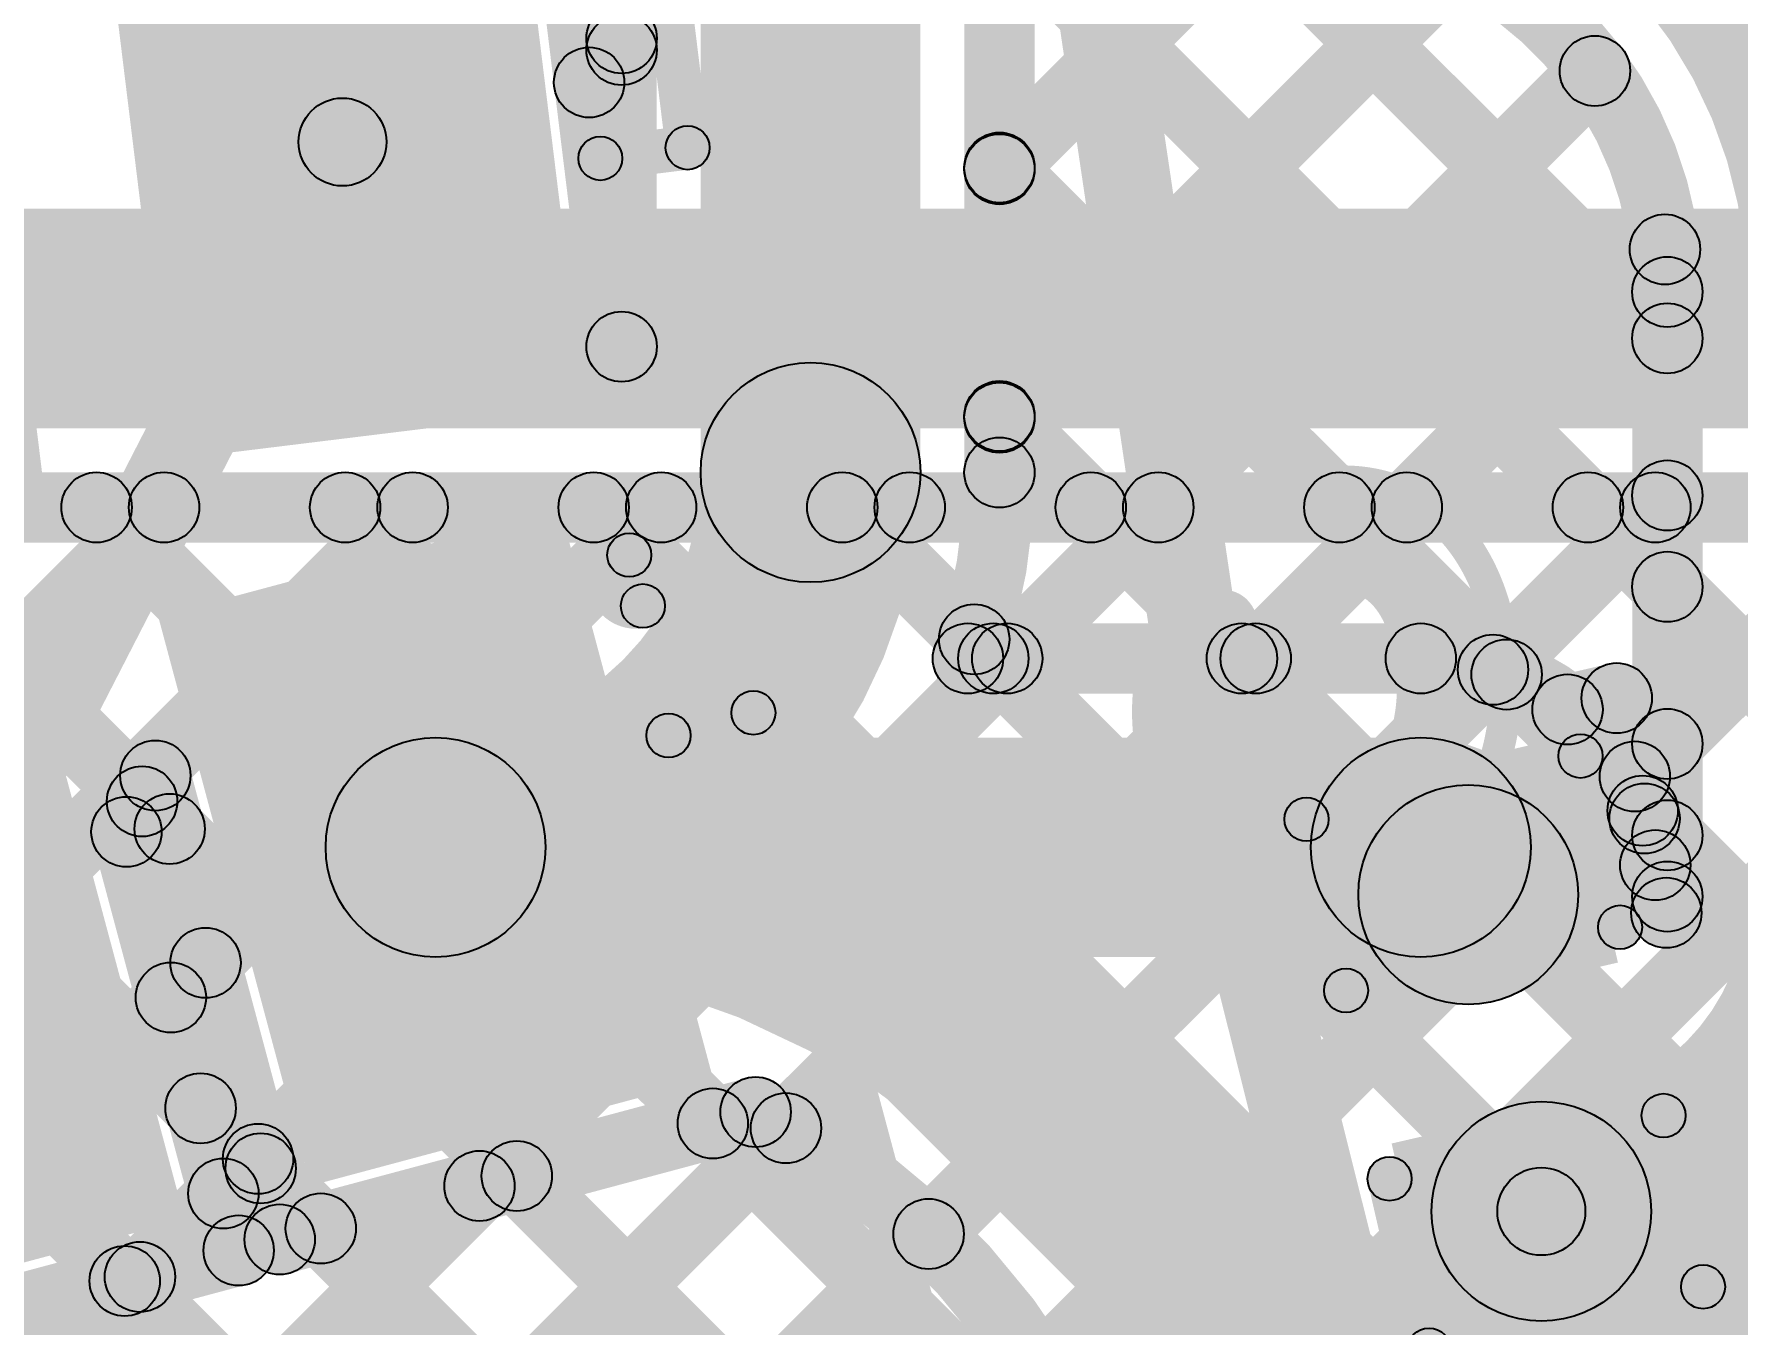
# Model space of a CAD drawing. Header units: millimetres. Extents: x -2.17 to 2.17, y -2.17 to 2.17.
# Drawn here: x -1.7474 to -1.5535, y -0.3766 to -0.2296 of the extents above; entities that cross this region are included whole.
import ezdxf

# ---------------------------------------------------------------- set-up
doc = ezdxf.new("R2010")
doc.units = ezdxf.units.MM
doc.header["$MEASUREMENT"] = 0
for name, color, linetype in [('BottomLayer', 5, 'Continuous'), ('Mechanical2', 216, 'Continuous'), ('TopLayer', 1, 'Continuous'), ('TopOverlay', 2, 'Continuous'), ('TopPaste', 8, 'Continuous'), ('TopSolder', 216, 'Continuous')]:
    doc.layers.add(name, color=color, linetype=linetype)

# ---------------------------------------------------------------- blocks, each defined once
blk = doc.blocks.new('WS2812B_M____11')
at = {"layer": 'TopLayer'}
for points in [[(-0.09409465, 0.05078755), (-0.03503955, 0.05078755), (-0.03503955, 0.01141745), (-0.09409465, 0.01141745)], [(-0.09409435, -0.01141725), (-0.03503925, -0.01141725), (-0.03503925, -0.05078735), (-0.09409435, -0.05078735)]]:
    blk.add_hatch(color=1, dxfattribs=at).paths.add_polyline_path(points)
at = {"layer": 'TopOverlay'}
h = blk.add_hatch(color=2, dxfattribs=at)
edge = h.paths.add_edge_path()
edge.add_arc((-0.0700001, 0.0699999), 0.0025, 0, 360)
h = blk.add_hatch(color=2, dxfattribs=at)
edge = h.paths.add_edge_path()
edge.add_arc((-0.0700001, 0.0699999), 0.0025, 0, 360)
for points in [[(-0.07000009642857143, 0.06749990000000256), (-0.07000010357142857, 0.07249989999999745), (0.06999989642857143, 0.07250009999999744), (0.06999990357142857, 0.06750010000000255)], [(-0.0675001, 0.0599999), (-0.0725001, 0.0599999), (-0.0725001, 0.0699999), (-0.0675001, 0.0699999)]]:
    blk.add_hatch(color=2, dxfattribs=at).paths.add_polyline_path(points)
h = blk.add_hatch(color=2, dxfattribs=at)
edge = h.paths.add_edge_path()
edge.add_arc((-0.0910001, 0.0609999), 0.0025, 0, 360)
h = blk.add_hatch(color=2, dxfattribs=at)
edge = h.paths.add_edge_path()
edge.add_arc((-0.0850001, 0.0609999), 0.0025, 0, 360)
h = blk.add_hatch(color=2, dxfattribs=at)
edge = h.paths.add_edge_path()
edge.add_arc((-0.0700001, 0.0599999), 0.0025, 0, 360)
at = {"layer": 'TopPaste'}
for points in [[(-0.09409465, 0.05078755), (-0.03503955, 0.05078755), (-0.03503955, 0.01141745), (-0.09409465, 0.01141745)], [(-0.09409435, -0.01141725), (-0.03503925, -0.01141725), (-0.03503925, -0.05078735), (-0.09409435, -0.05078735)]]:
    blk.add_hatch(color=8, dxfattribs=at).paths.add_polyline_path(points)
at = {"layer": 'TopSolder'}
for points in [[(-0.09809465, 0.05478755), (-0.03103955, 0.05478755), (-0.03103955, 0.00741745), (-0.09809465, 0.00741745)], [(-0.09809435, -0.00741725), (-0.03103925, -0.00741725), (-0.03103925, -0.05478735), (-0.09809435, -0.05478735)]]:
    blk.add_hatch(color=216, dxfattribs=at).paths.add_polyline_path(points)
at = {"layer": 'TopOverlay', "const_width": 0.005}
blk.add_lwpolyline([(-0.0850001, 0.0609999, 1), (-0.0910001, 0.0609999, 1)], format="xyb", close=True, dxfattribs=at)
at = {"layer": 'TopOverlay'}
for centre in [(-0.0700001, 0.0699999), (-0.0700001, 0.0699999), (-0.0910001, 0.0609999), (-0.0850001, 0.0609999), (-0.0700001, 0.0599999)]:
    blk.add_circle(centre, 0.0025, dxfattribs=at)
blk = doc.blocks.new('WS2812B_M____127')
at = {"layer": 'TopLayer'}
blk.add_hatch(color=1, dxfattribs=at).paths.add_polyline_path([(0.03503955, 0.05078745), (0.09409465, 0.05078745), (0.09409465, 0.01141735), (0.03503955, 0.01141735)])
at = {"layer": 'TopOverlay'}
for points in [[(-0.07, 0.0675), (-0.07, 0.0725), (0.07, 0.0725), (0.07, 0.0675)], [(0.0724997999995, 0.05999995000000001), (0.0674998000005, 0.06000004999999999), (0.06750000000050001, 0.07000005), (0.07249999999949999, 0.06999995)]]:
    blk.add_hatch(color=2, dxfattribs=at).paths.add_polyline_path(points)
h = blk.add_hatch(color=2, dxfattribs=at)
edge = h.paths.add_edge_path()
edge.add_arc((0.07, 0.07), 0.0025, 0, 360)
h = blk.add_hatch(color=2, dxfattribs=at)
edge = h.paths.add_edge_path()
edge.add_arc((0.07, 0.07), 0.0025, 0, 360)
h = blk.add_hatch(color=2, dxfattribs=at)
edge = h.paths.add_edge_path()
edge.add_arc((0.0699998, 0.06), 0.0025, 0, 360)
at = {"layer": 'TopPaste'}
blk.add_hatch(color=8, dxfattribs=at).paths.add_polyline_path([(0.03503955, 0.05078745), (0.09409465, 0.05078745), (0.09409465, 0.01141735), (0.03503955, 0.01141735)])
at = {"layer": 'TopSolder'}
for points in [[(0.03103955, 0.05478745), (0.09809465, 0.05478745), (0.09809465, 0.00741735), (0.03103955, 0.00741735)], [(0.03103945, -0.00741715), (0.09809455, -0.00741715), (0.09809455, -0.05478725), (0.03103945, -0.05478725)]]:
    blk.add_hatch(color=216, dxfattribs=at).paths.add_polyline_path(points)
at = {"layer": 'TopOverlay'}
for centre in [(0.07, 0.07), (0.07, 0.07), (0.0699998, 0.06)]:
    blk.add_circle(centre, 0.0025, dxfattribs=at)
blk = doc.blocks.new('C__0402_303')
at = {"layer": 'TopLayer'}
for points in [[(-0.0274999, -0.0125), (-0.0274999, 0.0125), (-0.009499899999999999, 0.0125), (-0.009499900000000002, -0.0125)], [(0.009499899999999999, -0.0125), (0.009499900000000002, 0.0125), (0.0274999, 0.0125), (0.0274999, -0.0125)]]:
    blk.add_hatch(color=1, dxfattribs=at).paths.add_polyline_path(points)
at = {"layer": 'TopOverlay'}
h = blk.add_hatch(color=2, dxfattribs=at)
edge = h.paths.add_edge_path()
edge.add_arc((-0.031, 0.016), 0.0025, 0, 360)
h = blk.add_hatch(color=2, dxfattribs=at)
edge = h.paths.add_edge_path()
edge.add_arc((-0.031, 0.016), 0.0025, 0, 360)
for points in [[(-0.011, 0.0185), (-0.011, 0.0135), (-0.031, 0.0135), (-0.031, 0.0185)], [(0.0309999, 0.0185), (0.0309999, 0.0135), (0.011, 0.0135), (0.011, 0.0185)], [(-0.0334999999999878, 0.0159999921875), (-0.02850000000001221, 0.0160000078125), (-0.02849990000001221, -0.0159999921875), (-0.03349989999998779, -0.0160000078125)], [(0.02849990000001221, 0.0159999921875), (0.03349989999998779, 0.0160000078125), (0.0334999999999878, -0.0159999921875), (0.02850000000001221, -0.0160000078125)], [(-0.011, -0.0135), (-0.011, -0.0185), (-0.0309999, -0.0185), (-0.0309999, -0.0135)], [(0.031, -0.0135), (0.031, -0.0185), (0.011, -0.0185), (0.011, -0.0135)]]:
    blk.add_hatch(color=2, dxfattribs=at).paths.add_polyline_path(points)
h = blk.add_hatch(color=2, dxfattribs=at)
edge = h.paths.add_edge_path()
edge.add_arc((-0.011, 0.016), 0.0025, 0, 360)
h = blk.add_hatch(color=2, dxfattribs=at)
edge = h.paths.add_edge_path()
edge.add_arc((0.011, 0.016), 0.0025, 0, 360)
h = blk.add_hatch(color=2, dxfattribs=at)
edge = h.paths.add_edge_path()
edge.add_arc((0.0309999, 0.016), 0.0025, 0, 360)
h = blk.add_hatch(color=2, dxfattribs=at)
edge = h.paths.add_edge_path()
edge.add_arc((0.0309999, 0.016), 0.0025, 0, 360)
h = blk.add_hatch(color=2, dxfattribs=at)
edge = h.paths.add_edge_path()
edge.add_arc((-0.0309999, -0.016), 0.0025, 0, 360)
h = blk.add_hatch(color=2, dxfattribs=at)
edge = h.paths.add_edge_path()
edge.add_arc((-0.0309999, -0.016), 0.0025, 0, 360)
h = blk.add_hatch(color=2, dxfattribs=at)
edge = h.paths.add_edge_path()
edge.add_arc((-0.011, -0.016), 0.0025, 0, 360)
h = blk.add_hatch(color=2, dxfattribs=at)
edge = h.paths.add_edge_path()
edge.add_arc((0.011, -0.016), 0.0025, 0, 360)
h = blk.add_hatch(color=2, dxfattribs=at)
edge = h.paths.add_edge_path()
edge.add_arc((0.031, -0.016), 0.0025, 0, 360)
h = blk.add_hatch(color=2, dxfattribs=at)
edge = h.paths.add_edge_path()
edge.add_arc((0.031, -0.016), 0.0025, 0, 360)
at = {"layer": 'TopPaste'}
for points in [[(-0.0274999, -0.0125), (-0.0274999, 0.0125), (-0.009499899999999999, 0.0125), (-0.009499900000000002, -0.0125)], [(0.009499899999999999, -0.0125), (0.009499900000000002, 0.0125), (0.0274999, 0.0125), (0.0274999, -0.0125)]]:
    blk.add_hatch(color=8, dxfattribs=at).paths.add_polyline_path(points)
at = {"layer": 'TopSolder'}
for points in [[(-0.0298621, -0.0148622), (-0.0298621, 0.0148622), (-0.007137699999999999, 0.0148622), (-0.007137700000000001, -0.0148622)], [(0.007137699999999999, -0.0148622), (0.007137700000000001, 0.0148622), (0.0298621, 0.0148622), (0.0298621, -0.0148622)]]:
    blk.add_hatch(color=216, dxfattribs=at).paths.add_polyline_path(points)
at = {"layer": 'TopOverlay'}
for centre in [(-0.031, 0.016), (-0.031, 0.016), (-0.011, 0.016), (0.011, 0.016), (0.0309999, 0.016), (0.0309999, 0.016), (-0.0309999, -0.016), (-0.0309999, -0.016), (-0.011, -0.016), (0.011, -0.016), (0.031, -0.016), (0.031, -0.016)]:
    blk.add_circle(centre, 0.0025, dxfattribs=at)

msp = doc.modelspace()

# ---------------------------------------------------------------- hatches: boundary and pattern name
at = {"layer": 'BottomLayer'}
for points in [[(-2.072, -0.2745), (-2.072, -0.2495), (-0.707, -0.2495), (-0.707, -0.2745)], [(-2.0214531, -0.2875), (-2.0214531, -0.2795), (-1.0275, -0.2795), (-1.0275, -0.2875)], [(-1.974500772875254, -0.5310913271247462), (-1.980157627124746, -0.5254344728752539), (-1.735394727124746, -0.2806715728752538), (-1.729737872875254, -0.2863284271247462)], [(-1.967228972875254, -0.5521038271247461), (-1.972885827124746, -0.5464469728752539), (-1.707110427124746, -0.2806715728752538), (-1.701453572875254, -0.2863284271247462)], [(-1.959941372875254, -0.5731005271247461), (-1.965598227124746, -0.5674436728752539), (-1.678826127124746, -0.2806715728752538), (-1.673169272875254, -0.2863284271247462)], [(-1.952653872875254, -0.5940973271247462), (-1.958310727124746, -0.5884404728752538), (-1.650541827124746, -0.2806715728752538), (-1.644884972875254, -0.2863284271247462)], [(-1.945366272875254, -0.6150940271247461), (-1.951023127124746, -0.6094371728752539), (-1.622257527124746, -0.2806715728752538), (-1.616600672875254, -0.2863284271247462)], [(-1.938078772875254, -0.6360908271247462), (-1.943735627124746, -0.6304339728752538), (-1.593973227124746, -0.2806715728752538), (-1.588316372875254, -0.2863284271247462)], [(-1.930791272875254, -0.6570876271247461), (-1.936448127124746, -0.6514307728752539), (-1.565688927124746, -0.2806715728752538), (-1.560032072875254, -0.2863284271247462)], [(-1.923503672875254, -0.6780843271247461), (-1.929160527124746, -0.6724274728752538), (-1.537404627124746, -0.2806715728752538), (-1.531747772875254, -0.2863284271247462)], [(-1.916216172875254, -0.6990811271247461), (-1.921873027124746, -0.6934242728752539), (-1.509120327124746, -0.2806715728752538), (-1.503463472875254, -0.2863284271247462)], [(-1.908928672875254, -0.7200779271247462), (-1.914585527124746, -0.7144210728752538), (-1.480836027124746, -0.2806715728752538), (-1.475179172875254, -0.2863284271247462)], [(-1.827925427124746, -0.2863284271247462), (-1.822268572875254, -0.2806715728752538), (-1.245671572875254, -0.8572685728752538), (-1.251328427124746, -0.8629254271247462)], [(-1.799641127124746, -0.2863284271247462), (-1.793984272875254, -0.2806715728752538), (-1.245671572875254, -0.8289842728752539), (-1.251328427124746, -0.8346411271247461)], [(-1.771356827124746, -0.2863284271247462), (-1.765699972875254, -0.2806715728752538), (-1.245671572875254, -0.8006999728752539), (-1.251328427124746, -0.8063568271247461)], [(-1.743072527124746, -0.2863284271247462), (-1.737415672875254, -0.2806715728752538), (-1.245671572875254, -0.7724156728752538), (-1.251328427124746, -0.7780725271247462)], [(-1.714788227124746, -0.2863284271247462), (-1.709131372875254, -0.2806715728752538), (-1.245671572875254, -0.7441313728752539), (-1.251328427124746, -0.7497882271247461)], [(-1.686503927124746, -0.2863284271247462), (-1.680847072875254, -0.2806715728752538), (-1.245671572875254, -0.7158470728752538), (-1.251328427124746, -0.7215039271247461)], [(-1.658219627124746, -0.2863284271247462), (-1.652562772875254, -0.2806715728752538), (-1.245671572875254, -0.6875627728752538), (-1.251328427124746, -0.6932196271247462)], [(-1.629935327124746, -0.2863284271247462), (-1.624278472875254, -0.2806715728752538), (-1.245671572875254, -0.6592784728752539), (-1.251328427124746, -0.6649353271247461)], [(-1.601651027124746, -0.2863284271247462), (-1.595994172875254, -0.2806715728752538), (-1.245671572875254, -0.6309941728752538), (-1.251328427124746, -0.6366510271247462)], [(-1.573366727124746, -0.2863284271247462), (-1.567709872875254, -0.2806715728752538), (-1.245671572875254, -0.6027098728752539), (-1.251328427124746, -0.6083667271247462)]]:
    msp.add_hatch(color=5, dxfattribs=at).paths.add_polyline_path(points)
h = msp.add_hatch(color=5, dxfattribs=at)
edge = h.paths.add_edge_path()
edge.add_arc((-1.7402441, -0.2835), 0.004, 0, 360)
h = msp.add_hatch(color=5, dxfattribs=at)
edge = h.paths.add_edge_path()
edge.add_arc((-1.7325663, -0.2835), 0.004, 0, 360)
h = msp.add_hatch(color=5, dxfattribs=at)
edge = h.paths.add_edge_path()
edge.add_arc((-1.7119598, -0.2835), 0.004, 0, 360)
h = msp.add_hatch(color=5, dxfattribs=at)
edge = h.paths.add_edge_path()
edge.add_arc((-1.704282, -0.2835), 0.004, 0, 360)
h = msp.add_hatch(color=5, dxfattribs=at)
edge = h.paths.add_edge_path()
edge.add_arc((-1.6836755, -0.2835), 0.004, 0, 360)
h = msp.add_hatch(color=5, dxfattribs=at)
edge = h.paths.add_edge_path()
edge.add_arc((-1.6759977, -0.2835), 0.004, 0, 360)
h = msp.add_hatch(color=5, dxfattribs=at)
edge = h.paths.add_edge_path()
edge.add_arc((-1.6553912, -0.2835), 0.004, 0, 360)
h = msp.add_hatch(color=5, dxfattribs=at)
edge = h.paths.add_edge_path()
edge.add_arc((-1.6477134, -0.2835), 0.004, 0, 360)
h = msp.add_hatch(color=5, dxfattribs=at)
edge = h.paths.add_edge_path()
edge.add_arc((-1.6271069, -0.2835), 0.004, 0, 360)
h = msp.add_hatch(color=5, dxfattribs=at)
edge = h.paths.add_edge_path()
edge.add_arc((-1.6194291, -0.2835), 0.004, 0, 360)
h = msp.add_hatch(color=5, dxfattribs=at)
edge = h.paths.add_edge_path()
edge.add_arc((-1.5988226, -0.2835), 0.004, 0, 360)
h = msp.add_hatch(color=5, dxfattribs=at)
edge = h.paths.add_edge_path()
edge.add_arc((-1.5911448, -0.2835), 0.004, 0, 360)
h = msp.add_hatch(color=5, dxfattribs=at)
edge = h.paths.add_edge_path()
edge.add_arc((-1.5705383, -0.2835), 0.004, 0, 360)
h = msp.add_hatch(color=5, dxfattribs=at)
edge = h.paths.add_edge_path()
edge.add_arc((-1.5628605, -0.2835), 0.004, 0, 360)
at = {"layer": 'TopLayer'}
for points in [[(-1.6765, -0.2652003), (-1.6845, -0.2652003), (-1.6845, -0.1827324), (-1.6765, -0.1827324)], [(-1.6465, -0.2795251), (-1.6715, -0.2795251), (-1.6715, -0.1827324), (-1.6465, -0.1827324)], [(-1.6335, -0.2795251), (-1.6415, -0.2795251), (-1.6415, -0.1827324), (-1.6335, -0.1827324)], [(-1.69245488509355, -0.2006570734074287), (-1.68451451490645, -0.1996821265925713), (-1.67652981490645, -0.2647128265925713), (-1.68447018509355, -0.2656877734074287)], [(-1.640328427124746, -0.2193665271247462), (-1.634671572875254, -0.2137096728752538), (-1.558671572875254, -0.2897096728752538), (-1.564328427124746, -0.2953665271247462)], [(-1.634671572875254, -0.2478307271247462), (-1.640328427124746, -0.2421738728752538), (-1.614401227124746, -0.2162466728752538), (-1.608744372875254, -0.2219035271247462)], [(-1.610042327124746, -0.2213683271247462), (-1.604385472875254, -0.2157114728752538), (-1.558671572875254, -0.2614253728752538), (-1.564328427124746, -0.2670822271247462)], [(-1.634671572875254, -0.2761150271247462), (-1.640328427124746, -0.2704581728752538), (-1.587941627124746, -0.2180713728752538), (-1.582284772875254, -0.2237282271247462)], [(-1.688240427124746, -0.2280231271247462), (-1.682583572875254, -0.2223662728752538), (-1.677671572875254, -0.2272782728752538), (-1.683328427124746, -0.2329351271247462)], [(-1.681364172875254, -0.2379547271247462), (-1.687021027124746, -0.2322978728752538), (-1.683328427124746, -0.2286052728752538), (-1.677671572875254, -0.2342621271247462)], [(-1.633794272875254, -0.3035220271247462), (-1.639451127124746, -0.2978651728752538), (-1.572573527124746, -0.2309875728752538), (-1.566916672875254, -0.2366444271247462)], [(-1.757305699533252, -0.340577496109262), (-1.766201500466748, -0.336009703890738), (-1.716708600466748, -0.239622003890738), (-1.707812799533252, -0.244189796109262)], [(-1.640328427124746, -0.2476508271247462), (-1.634671572875254, -0.2419939728752538), (-1.576968172875254, -0.2996973728752538), (-1.582625027124746, -0.3053542271247462)], [(-1.605509972875254, -0.3035220271247462), (-1.611166827124746, -0.2978651728752538), (-1.564605027124746, -0.2513033728752538), (-1.558948172875254, -0.2569602271247462)], [(-1.5575, -0.3277978), (-1.5655, -0.3277978), (-1.5655, -0.2589726), (-1.5575, -0.2589726)], [(-1.640328427124746, -0.2759351271247462), (-1.634671572875254, -0.2702782728752538), (-1.607084672875254, -0.2978651728752538), (-1.612741527124746, -0.3035220271247462)], [(-1.578510772875254, -0.3048071271247462), (-1.584167627124746, -0.2991502728752538), (-1.564328427124746, -0.2793110728752538), (-1.558671572875254, -0.2849679271247462)], [(-1.643203127124746, -0.3013447271247462), (-1.637546272875254, -0.2956878728752538), (-1.635368972875254, -0.2978651728752538), (-1.641025827124746, -0.3035220271247462)], [(-1.6410922, -0.3046936), (-1.6410922, -0.2966936), (-1.5895528, -0.2966936), (-1.5895528, -0.3046936)], [(-1.571959995871146, -0.3103995802795776), (-1.573759604128854, -0.3026046197204224), (-1.568161604128854, -0.3013122197204223), (-1.566361995871146, -0.3091071802795777)], [(-1.571159276567395, -0.3061095202079362), (-1.563364323432606, -0.3043098797920638), (-1.560200423432605, -0.3180139797920638), (-1.567995376567394, -0.3198136202079362)], [(-1.562374672875254, -0.3169553271247462), (-1.568031527124746, -0.3112984728752538), (-1.564328427124746, -0.3075953728752538), (-1.558671572875254, -0.3132522271247462)], [(-1.7016685, -0.3346936), (-1.7016685, -0.3096936), (-1.5895528, -0.3096936), (-1.5895528, -0.3346936)], [(-1.733284874575421, -0.3222569070501728), (-1.740401525424579, -0.3186026929498272), (-1.73711272542458, -0.3121976929498271), (-1.72999607457542, -0.3158519070501729)], [(-1.737418102100835, -0.3150600806749864), (-1.729690697899165, -0.3129895193250136), (-1.715540797899165, -0.3657974193250136), (-1.723268202100835, -0.3678679806749863)], [(-1.737892227124746, -0.3197928271247462), (-1.732235372875254, -0.3141359728752538), (-1.729097472875254, -0.3172738728752538), (-1.734754327124746, -0.3229307271247462)], [(-1.567133227124746, -0.3208460271247462), (-1.561476372875254, -0.3151891728752538), (-1.558671572875254, -0.3179939728752538), (-1.564328427124746, -0.3236508271247462)], [(-1.740706902453755, -0.3214650793578767), (-1.732979497546245, -0.3193945206421233), (-1.720210497546245, -0.3670489206421233), (-1.727937902453755, -0.3691194793578767)], [(-1.566770476423496, -0.3251193208312164), (-1.558975523576504, -0.3233196791687836), (-1.557722323576504, -0.3287477791687836), (-1.565517276423496, -0.3305474208312164)], [(-1.728960772875254, -0.3421199271247462), (-1.734617627124746, -0.3364630728752538), (-1.730670327124746, -0.3325157728752538), (-1.725013472875254, -0.3381726271247462)], [(-1.718369226972333, -0.37069640414993), (-1.720439773027667, -0.36296899585007), (-1.666285673027667, -0.34845849585007), (-1.664215126972333, -0.35618590414993)], [(-1.731238527124746, -0.3547308271247462), (-1.725581672875254, -0.3490739728752538), (-1.718744672875254, -0.3559109728752538), (-1.724401527124746, -0.3615678271247462)], [(-1.672946027124746, -0.3564547271247462), (-1.667289172875254, -0.3507978728752538), (-1.621895072875254, -0.3961919728752538), (-1.627551927124746, -0.4018488271247462)], [(-1.721784272875254, -0.4197963271247461), (-1.727441127124746, -0.4141394728752538), (-1.664631327124746, -0.3513296728752538), (-1.658974472875254, -0.3569865271247462)], [(-1.722983572875254, -0.3644270271247462), (-1.728640427124746, -0.3587701728752538), (-1.724693127124746, -0.3548228728752538), (-1.719036272875254, -0.3604797271247462)], [(-1.760421372875254, -0.4301491271247461), (-1.766078227124746, -0.4244922728752539), (-1.699498627124746, -0.3579126728752538), (-1.693841772875254, -0.3635695271247462)], [(-1.695253127124746, -0.3624319271247462), (-1.689596272875254, -0.3567750728752538), (-1.617671572875254, -0.4286997728752538), (-1.623328427124746, -0.4343566271247462)], [(-1.58071024817949, -0.3647609645602527), (-1.57096655182051, -0.3625114354397473), (-1.56669245182051, -0.3810244354397473), (-1.57643614817949, -0.3832739645602527)], [(-1.778454324579284, -0.3867964035087155), (-1.780524875420716, -0.3790689964912845), (-1.725109475420716, -0.3642204964912845), (-1.723038924579284, -0.3719479035087155)], [(-1.717560227124746, -0.3684091271247462), (-1.711903372875254, -0.3627522728752538), (-1.669381372875254, -0.4052742728752538), (-1.675038227124746, -0.4109311271247462)], [(-1.690217972875254, -0.4165143271247462), (-1.695874827124746, -0.4108574728752538), (-1.648393427124746, -0.3633760728752538), (-1.642736572875254, -0.3690329271247462)], [(-1.777296172875254, -0.4187396271247462), (-1.782953027124746, -0.4130827728752538), (-1.738136027124746, -0.3682657728752538), (-1.732479172875254, -0.3739226271247462)], [(-1.739867227124746, -0.3743864271247462), (-1.734210372875254, -0.3687295728752538), (-1.691688472875254, -0.4112514728752538), (-1.697345327124746, -0.4169083271247462)]]:
    msp.add_hatch(color=1, dxfattribs=at).paths.add_polyline_path(points)
h = msp.add_hatch(color=1, dxfattribs=at)
edge = h.paths.add_edge_path()
edge.add_arc((-1.6805, -0.2301067), 0.004, 0, 360)
h = msp.add_hatch(color=1, dxfattribs=at)
edge = h.paths.add_edge_path()
edge.add_arc((-1.6805, -0.2314337), 0.004, 0, 360)
h = msp.add_hatch(color=1, dxfattribs=at)
edge = h.paths.add_edge_path()
edge.add_arc((-1.5697451, -0.233816), 0.004, 0, 360)
h = msp.add_hatch(color=1, dxfattribs=at)
edge = h.paths.add_edge_path()
edge.add_arc((-1.6841926, -0.2351263), 0.004, 0, 360)
h = msp.add_hatch(color=1, dxfattribs=at)
edge = h.paths.add_edge_path()
edge.add_arc((-1.7122607, -0.2419059), 0.005, 0, 360)
h = msp.add_hatch(color=1, dxfattribs=at)
edge = h.paths.add_edge_path()
edge.add_arc((-1.6375, -0.2448224), 0.004, 0, 360)
h = msp.add_hatch(color=1, dxfattribs=at)
edge = h.paths.add_edge_path()
edge.add_arc((-1.6375, -0.2450023), 0.004, 0, 360)
h = msp.add_hatch(color=1, dxfattribs=at)
edge = h.paths.add_edge_path()
edge.add_arc((-1.5617766, -0.2541318), 0.004, 0, 360)
h = msp.add_hatch(color=1, dxfattribs=at)
edge = h.paths.add_edge_path()
edge.add_arc((-1.5615, -0.2589726), 0.004, 0, 360)
h = msp.add_hatch(color=1, dxfattribs=at)
edge = h.paths.add_edge_path()
edge.add_arc((-1.5615, -0.2589726), 0.004, 0, 360)
h = msp.add_hatch(color=1, dxfattribs=at)
edge = h.paths.add_edge_path()
edge.add_arc((-1.6805, -0.2652003), 0.004, 0, 360)
h = msp.add_hatch(color=1, dxfattribs=at)
edge = h.paths.add_edge_path()
edge.add_arc((-1.6805, -0.2652003), 0.004, 0, 360)
h = msp.add_hatch(color=1, dxfattribs=at)
edge = h.paths.add_edge_path()
edge.add_arc((-1.5615, -0.2642538), 0.004, 0, 360)
h = msp.add_hatch(color=1, dxfattribs=at)
edge = h.paths.add_edge_path()
edge.add_arc((-1.659, -0.2795251), 0.0125, 0, 360)
h = msp.add_hatch(color=1, dxfattribs=at)
edge = h.paths.add_edge_path()
edge.add_arc((-1.659, -0.2795251), 0.0125, 0, 360)
h = msp.add_hatch(color=1, dxfattribs=at)
edge = h.paths.add_edge_path()
edge.add_arc((-1.6375, -0.2731067), 0.004, 0, 360)
h = msp.add_hatch(color=1, dxfattribs=at)
edge = h.paths.add_edge_path()
edge.add_arc((-1.6375, -0.2732866), 0.004, 0, 360)
h = msp.add_hatch(color=1, dxfattribs=at)
edge = h.paths.add_edge_path()
edge.add_arc((-1.6375, -0.2795251), 0.004, 0, 360)
h = msp.add_hatch(color=1, dxfattribs=at)
edge = h.paths.add_edge_path()
edge.add_arc((-1.6375, -0.2795251), 0.004, 0, 360)
h = msp.add_hatch(color=1, dxfattribs=at)
edge = h.paths.add_edge_path()
edge.add_arc((-1.5615, -0.2821395), 0.004, 0, 360)
h = msp.add_hatch(color=1, dxfattribs=at)
edge = h.paths.add_edge_path()
edge.add_arc((-1.5615, -0.2925381), 0.004, 0, 360)
h = msp.add_hatch(color=1, dxfattribs=at)
edge = h.paths.add_edge_path()
edge.add_arc((-1.6403747, -0.2985163), 0.004, 0, 360)
h = msp.add_hatch(color=1, dxfattribs=at)
edge = h.paths.add_edge_path()
edge.add_arc((-1.6410922, -0.3006936), 0.004, 0, 360)
h = msp.add_hatch(color=1, dxfattribs=at)
edge = h.paths.add_edge_path()
edge.add_arc((-1.6410922, -0.3006936), 0.004, 0, 360)
h = msp.add_hatch(color=1, dxfattribs=at)
edge = h.paths.add_edge_path()
edge.add_arc((-1.6381974, -0.3006936), 0.004, 0, 360)
h = msp.add_hatch(color=1, dxfattribs=at)
edge = h.paths.add_edge_path()
edge.add_arc((-1.6366227, -0.3006936), 0.004, 0, 360)
h = msp.add_hatch(color=1, dxfattribs=at)
edge = h.paths.add_edge_path()
edge.add_arc((-1.6099131, -0.3006936), 0.004, 0, 360)
h = msp.add_hatch(color=1, dxfattribs=at)
edge = h.paths.add_edge_path()
edge.add_arc((-1.6083384, -0.3006936), 0.004, 0, 360)
h = msp.add_hatch(color=1, dxfattribs=at)
edge = h.paths.add_edge_path()
edge.add_arc((-1.5895528, -0.3006936), 0.004, 0, 360)
h = msp.add_hatch(color=1, dxfattribs=at)
edge = h.paths.add_edge_path()
edge.add_arc((-1.5895528, -0.3006936), 0.004, 0, 360)
h = msp.add_hatch(color=1, dxfattribs=at)
edge = h.paths.add_edge_path()
edge.add_arc((-1.5813392, -0.3019787), 0.004, 0, 360)
h = msp.add_hatch(color=1, dxfattribs=at)
edge = h.paths.add_edge_path()
edge.add_arc((-1.5797966, -0.3025258), 0.004, 0, 360)
h = msp.add_hatch(color=1, dxfattribs=at)
edge = h.paths.add_edge_path()
edge.add_arc((-1.5672618, -0.3052097), 0.004, 0, 360)
h = msp.add_hatch(color=1, dxfattribs=at)
edge = h.paths.add_edge_path()
edge.add_arc((-1.5672618, -0.3052097), 0.004, 0, 360)
h = msp.add_hatch(color=1, dxfattribs=at)
edge = h.paths.add_edge_path()
edge.add_arc((-1.5728598, -0.3065021), 0.004, 0, 360)
h = msp.add_hatch(color=1, dxfattribs=at)
edge = h.paths.add_edge_path()
edge.add_arc((-1.5728598, -0.3065021), 0.004, 0, 360)
h = msp.add_hatch(color=1, dxfattribs=at)
edge = h.paths.add_edge_path()
edge.add_arc((-1.5615, -0.3104238), 0.004, 0, 360)
h = msp.add_hatch(color=1, dxfattribs=at)
edge = h.paths.add_edge_path()
edge.add_arc((-1.7335544, -0.3140248), 0.004, 0, 360)
h = msp.add_hatch(color=1, dxfattribs=at)
edge = h.paths.add_edge_path()
edge.add_arc((-1.7335544, -0.3140248), 0.004, 0, 360)
h = msp.add_hatch(color=1, dxfattribs=at)
edge = h.paths.add_edge_path()
edge.add_arc((-1.7016685, -0.3221936), 0.0125, 0, 360)
h = msp.add_hatch(color=1, dxfattribs=at)
edge = h.paths.add_edge_path()
edge.add_arc((-1.7016685, -0.3221936), 0.0125, 0, 360)
h = msp.add_hatch(color=1, dxfattribs=at)
edge = h.paths.add_edge_path()
edge.add_arc((-1.7016685, -0.3221936), 0.0125, 0, 360)
h = msp.add_hatch(color=1, dxfattribs=at)
edge = h.paths.add_edge_path()
edge.add_arc((-1.5895528, -0.3221936), 0.0125, 0, 360)
h = msp.add_hatch(color=1, dxfattribs=at)
edge = h.paths.add_edge_path()
edge.add_arc((-1.5895528, -0.3221936), 0.0125, 0, 360)
h = msp.add_hatch(color=1, dxfattribs=at)
edge = h.paths.add_edge_path()
edge.add_arc((-1.5652031, -0.3141269), 0.004, 0, 360)
h = msp.add_hatch(color=1, dxfattribs=at)
edge = h.paths.add_edge_path()
edge.add_arc((-1.7350638, -0.3169644), 0.004, 0, 360)
h = msp.add_hatch(color=1, dxfattribs=at)
edge = h.paths.add_edge_path()
edge.add_arc((-1.5643048, -0.3180176), 0.004, 0, 360)
h = msp.add_hatch(color=1, dxfattribs=at)
edge = h.paths.add_edge_path()
edge.add_arc((-1.5841616, -0.3275848), 0.0125, 0, 360)
h = msp.add_hatch(color=1, dxfattribs=at)
edge = h.paths.add_edge_path()
edge.add_arc((-1.5640979, -0.3189138), 0.004, 0, 360)
h = msp.add_hatch(color=1, dxfattribs=at)
edge = h.paths.add_edge_path()
edge.add_arc((-1.5640979, -0.3189138), 0.004, 0, 360)
h = msp.add_hatch(color=1, dxfattribs=at)
edge = h.paths.add_edge_path()
edge.add_arc((-1.7368432, -0.3204298), 0.004, 0, 360)
h = msp.add_hatch(color=1, dxfattribs=at)
edge = h.paths.add_edge_path()
edge.add_arc((-1.7368432, -0.3204298), 0.004, 0, 360)
h = msp.add_hatch(color=1, dxfattribs=at)
edge = h.paths.add_edge_path()
edge.add_arc((-1.7319259, -0.3201023), 0.004, 0, 360)
h = msp.add_hatch(color=1, dxfattribs=at)
edge = h.paths.add_edge_path()
edge.add_arc((-1.5615, -0.3208224), 0.004, 0, 360)
h = msp.add_hatch(color=1, dxfattribs=at)
edge = h.paths.add_edge_path()
edge.add_arc((-1.562873, -0.3242195), 0.004, 0, 360)
h = msp.add_hatch(color=1, dxfattribs=at)
edge = h.paths.add_edge_path()
edge.add_arc((-1.562873, -0.3242195), 0.004, 0, 360)
h = msp.add_hatch(color=1, dxfattribs=at)
edge = h.paths.add_edge_path()
edge.add_arc((-1.5616198, -0.3296476), 0.004, 0, 360)
h = msp.add_hatch(color=1, dxfattribs=at)
edge = h.paths.add_edge_path()
edge.add_arc((-1.5615, -0.3277978), 0.004, 0, 360)
h = msp.add_hatch(color=1, dxfattribs=at)
edge = h.paths.add_edge_path()
edge.add_arc((-1.7278419, -0.3353442), 0.004, 0, 360)
h = msp.add_hatch(color=1, dxfattribs=at)
edge = h.paths.add_edge_path()
edge.add_arc((-1.7317892, -0.3392915), 0.004, 0, 360)
h = msp.add_hatch(color=1, dxfattribs=at)
edge = h.paths.add_edge_path()
edge.add_arc((-1.7284101, -0.3519024), 0.004, 0, 360)
h = msp.add_hatch(color=1, dxfattribs=at)
edge = h.paths.add_edge_path()
edge.add_arc((-1.6652504, -0.3523222), 0.004, 0, 360)
h = msp.add_hatch(color=1, dxfattribs=at)
edge = h.paths.add_edge_path()
edge.add_arc((-1.6652504, -0.3523222), 0.004, 0, 360)
h = msp.add_hatch(color=1, dxfattribs=at)
edge = h.paths.add_edge_path()
edge.add_arc((-1.6701176, -0.3536263), 0.004, 0, 360)
h = msp.add_hatch(color=1, dxfattribs=at)
edge = h.paths.add_edge_path()
edge.add_arc((-1.6618029, -0.3541581), 0.004, 0, 360)
h = msp.add_hatch(color=1, dxfattribs=at)
edge = h.paths.add_edge_path()
edge.add_arc((-1.5758384, -0.3636362), 0.0125, 0, 360)
h = msp.add_hatch(color=1, dxfattribs=at)
edge = h.paths.add_edge_path()
edge.add_arc((-1.5758384, -0.3636362), 0.0125, 0, 360)
h = msp.add_hatch(color=1, dxfattribs=at)
edge = h.paths.add_edge_path()
edge.add_arc((-1.7218647, -0.3576513), 0.004, 0, 360)
h = msp.add_hatch(color=1, dxfattribs=at)
edge = h.paths.add_edge_path()
edge.add_arc((-1.7215731, -0.3587394), 0.004, 0, 360)
h = msp.add_hatch(color=1, dxfattribs=at)
edge = h.paths.add_edge_path()
edge.add_arc((-1.6966702, -0.3607411), 0.004, 0, 360)
h = msp.add_hatch(color=1, dxfattribs=at)
edge = h.paths.add_edge_path()
edge.add_arc((-1.6924247, -0.3596035), 0.004, 0, 360)
h = msp.add_hatch(color=1, dxfattribs=at)
edge = h.paths.add_edge_path()
edge.add_arc((-1.725812, -0.3615986), 0.004, 0, 360)
h = msp.add_hatch(color=1, dxfattribs=at)
edge = h.paths.add_edge_path()
edge.add_arc((-1.5758384, -0.3636362), 0.005, 0, 360)
h = msp.add_hatch(color=1, dxfattribs=at)
edge = h.paths.add_edge_path()
edge.add_arc((-1.7147318, -0.3655807), 0.004, 0, 360)
h = msp.add_hatch(color=1, dxfattribs=at)
edge = h.paths.add_edge_path()
edge.add_arc((-1.645565, -0.3662045), 0.004, 0, 360)
h = msp.add_hatch(color=1, dxfattribs=at)
edge = h.paths.add_edge_path()
edge.add_arc((-1.7240742, -0.3680842), 0.004, 0, 360)
h = msp.add_hatch(color=1, dxfattribs=at)
edge = h.paths.add_edge_path()
edge.add_arc((-1.7240742, -0.3680842), 0.004, 0, 360)
h = msp.add_hatch(color=1, dxfattribs=at)
edge = h.paths.add_edge_path()
edge.add_arc((-1.7194045, -0.3668327), 0.004, 0, 360)
h = msp.add_hatch(color=1, dxfattribs=at)
edge = h.paths.add_edge_path()
edge.add_arc((-1.7194045, -0.3668327), 0.004, 0, 360)
h = msp.add_hatch(color=1, dxfattribs=at)
edge = h.paths.add_edge_path()
edge.add_arc((-1.7370388, -0.371558), 0.004, 0, 360)
h = msp.add_hatch(color=1, dxfattribs=at)
edge = h.paths.add_edge_path()
edge.add_arc((-1.7353076, -0.3710942), 0.004, 0, 360)

# ---------------------------------------------------------------- linework, layer by layer
at = {"layer": 'BottomLayer'}
for centre in [(-1.7402441, -0.2835), (-1.7325663, -0.2835), (-1.7119598, -0.2835), (-1.704282, -0.2835), (-1.6836755, -0.2835), (-1.6759977, -0.2835), (-1.6553912, -0.2835), (-1.6477134, -0.2835), (-1.6271069, -0.2835), (-1.6194291, -0.2835), (-1.5988226, -0.2835), (-1.5911448, -0.2835), (-1.5705383, -0.2835), (-1.5628605, -0.2835)]:
    msp.add_circle(centre, 0.004, dxfattribs=at)
at = {"layer": 'Mechanical2', "const_width": 0.01}
for points in [[(2.1653543, 0.001, 1), (-2.1653543, 0.001, 1)], [(2.081354, -0.01, 1), (-2.049354, -0.01, 1)], [(1.8405512, 0.001, 1), (-1.8405512, 0.001, 1)], [(1.6437008, 0.001, 1), (-1.6437008, 0.001, 1)]]:
    msp.add_lwpolyline(points, format="xyb", close=True, dxfattribs=at)
at = {"layer": 'TopLayer'}
for points, const_width in [([(-1.5795006, -0.1770578, -0.331439447356478), (-1.5185, -0.2589726)], 0.008), ([(-1.604, -0.1949726, -0.4142135623730951), (-1.54, -0.2589726)], 0.025), ([(-1.5962223, -0.2171903, -0.3612805290419524), (-1.5615, -0.2589726)], 0.008), ([(-1.659, -0.2795251, -0.4142135623730951), (-1.7016685, -0.3221936)], 0.025), ([(-1.6375, -0.2795251, -0.08424502822676945), (-1.6410922, -0.3006936)], 0.008), ([(-1.5895528, -0.3006936, -0.1690104095879342), (-1.5728598, -0.3065021)], 0.008), ([(-1.7016685, -0.3221936, -0.4142135623730951), (-1.599, -0.4248621)], 0.025), ([(-1.5895528, -0.3221936, -0.4142135623730951), (-1.5841616, -0.3275848)], 0.025), ([(-1.54, -0.3277978, -0.4142135623730951), (-1.5758384, -0.3636362)], 0.025), ([(-1.5640979, -0.3189138, -0.05075367047499403), (-1.562873, -0.3242195)], 0.008), ([(-1.6652504, -0.3523222, -0.283637964011835), (-1.6205, -0.4248621)], 0.008), ([(-1.5758384, -0.3636362, -0.4142135623730951), (-1.486, -0.4534746)], 0.025), ([(-1.7283312, -0.4630274, -0.4142135623730951), (-1.815, -0.3763586)], 0.025)]:
    msp.add_lwpolyline(points, format="xyb", dxfattribs=dict(at, const_width=const_width))
for centre, radius in [((-1.6805, -0.2301067), 0.004), ((-1.6805, -0.2314337), 0.004), ((-1.5697451, -0.233816), 0.004), ((-1.6841926, -0.2351263), 0.004), ((-1.7122607, -0.2419059), 0.005), ((-1.6375, -0.2448224), 0.004), ((-1.6375, -0.2450023), 0.004), ((-1.5617766, -0.2541318), 0.004), ((-1.5615, -0.2589726), 0.004), ((-1.5615, -0.2589726), 0.004), ((-1.6805, -0.2652003), 0.004), ((-1.6805, -0.2652003), 0.004), ((-1.5615, -0.2642538), 0.004), ((-1.659, -0.2795251), 0.0125), ((-1.659, -0.2795251), 0.0125), ((-1.6375, -0.2731067), 0.004), ((-1.6375, -0.2732866), 0.004), ((-1.6375, -0.2795251), 0.004), ((-1.6375, -0.2795251), 0.004), ((-1.5615, -0.2821395), 0.004), ((-1.5615, -0.2925381), 0.004), ((-1.6403747, -0.2985163), 0.004), ((-1.6410922, -0.3006936), 0.004), ((-1.6410922, -0.3006936), 0.004), ((-1.6381974, -0.3006936), 0.004), ((-1.6366227, -0.3006936), 0.004), ((-1.6099131, -0.3006936), 0.004), ((-1.6083384, -0.3006936), 0.004), ((-1.5895528, -0.3006936), 0.004), ((-1.5895528, -0.3006936), 0.004), ((-1.5813392, -0.3019787), 0.004), ((-1.5797966, -0.3025258), 0.004), ((-1.5672618, -0.3052097), 0.004), ((-1.5672618, -0.3052097), 0.004), ((-1.5728598, -0.3065021), 0.004), ((-1.5728598, -0.3065021), 0.004), ((-1.5615, -0.3104238), 0.004), ((-1.7335544, -0.3140248), 0.004), ((-1.7335544, -0.3140248), 0.004), ((-1.7016685, -0.3221936), 0.0125), ((-1.7016685, -0.3221936), 0.0125), ((-1.7016685, -0.3221936), 0.0125), ((-1.5895528, -0.3221936), 0.0125), ((-1.5895528, -0.3221936), 0.0125), ((-1.5652031, -0.3141269), 0.004), ((-1.7350638, -0.3169644), 0.004), ((-1.5643048, -0.3180176), 0.004), ((-1.5841616, -0.3275848), 0.0125), ((-1.5640979, -0.3189138), 0.004), ((-1.5640979, -0.3189138), 0.004), ((-1.7368432, -0.3204298), 0.004), ((-1.7368432, -0.3204298), 0.004), ((-1.7319259, -0.3201023), 0.004), ((-1.5615, -0.3208224), 0.004), ((-1.562873, -0.3242195), 0.004), ((-1.562873, -0.3242195), 0.004), ((-1.5616198, -0.3296476), 0.004), ((-1.5615, -0.3277978), 0.004), ((-1.7278419, -0.3353442), 0.004), ((-1.7317892, -0.3392915), 0.004), ((-1.7284101, -0.3519024), 0.004), ((-1.6652504, -0.3523222), 0.004), ((-1.6652504, -0.3523222), 0.004), ((-1.6701176, -0.3536263), 0.004), ((-1.6618029, -0.3541581), 0.004), ((-1.5758384, -0.3636362), 0.0125), ((-1.5758384, -0.3636362), 0.0125), ((-1.7218647, -0.3576513), 0.004), ((-1.7215731, -0.3587394), 0.004), ((-1.6966702, -0.3607411), 0.004), ((-1.6924247, -0.3596035), 0.004), ((-1.725812, -0.3615986), 0.004), ((-1.5758384, -0.3636362), 0.005), ((-1.7147318, -0.3655807), 0.004), ((-1.645565, -0.3662045), 0.004), ((-1.7240742, -0.3680842), 0.004), ((-1.7240742, -0.3680842), 0.004), ((-1.7194045, -0.3668327), 0.004), ((-1.7194045, -0.3668327), 0.004), ((-1.7370388, -0.371558), 0.004), ((-1.7353076, -0.3710942), 0.004)]:
    msp.add_circle(centre, radius, dxfattribs=at)

# ---------------------------------------------------------------- block references
for name, p, rotation in [('WS2812B_M____127', (-1.751, -0.1816105), 277.0000000000001), ('WS2812B_M____11', (-1.715, -0.3926105), 285), ('C__0402_303', (-1.58, -0.3456105), 103)]:
    msp.add_blockref(name, p, dxfattribs=dict(rotation=rotation))

# ---------------------------------------------------------------- texts
at = {"layer": 'TopOverlay'}
msp.add_text('@', height=0.04, rotation=193, dxfattribs=at).set_placement((-1.578, -0.2816105))

doc.saveas('drawing.dxf')
